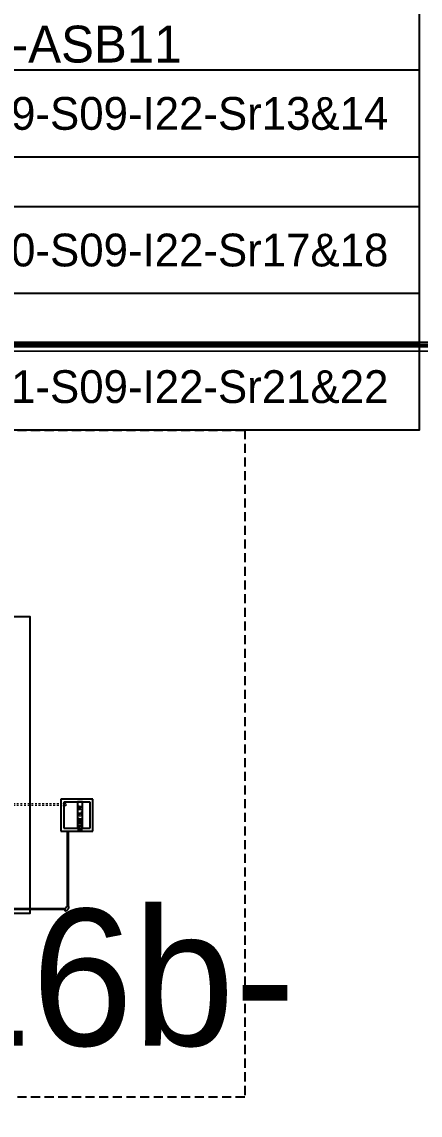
# Model space of a CAD drawing. Header units: metres. Extents: x 531759 to 532310, y 2675082 to 2675319.
# Drawn here: x 532028.7 to 532050.6, y 2675201.7 to 2675261.7 of the extents above; entities that cross this region are included whole.
import ezdxf
from ezdxf.enums import TextEntityAlignment as Align

# ---------------------------------------------------------------- set-up
doc = ezdxf.new("R2010")
doc.units = ezdxf.units.M
doc.header["$MEASUREMENT"] = 0
for name, pattern in [('( Dashed )', [0.75, 0.5, -0.25]), ('CENTER2', [1.125, 0.75, -0.125, 0.125, -0.125]), ('DASHED', [0.75, 0.5, -0.25]), ('HIDDEN', [0.375, 0.25, -0.125])]:
    doc.linetypes.add(name, pattern=pattern)
for name, color, linetype in [('E-Inverter Grouping', 2, 'Continuous'), ('IDT', 7, 'Continuous'), ('Inverter Block-14', 7, 'Continuous'), ('LT Cable(AG) INV to LT Panel BL-14', 2, 'Continuous'), ('Messenger Wire Block-14 (Master Path)', 30, 'Continuous'), ('Messenger Wire Block-14 (MW Path)', 191, 'Continuous'), ('MMS Block Numbering', 7, 'Continuous'), ('MMS Table Block-14', 8, 'Continuous')]:
    doc.layers.add(name, color=color, linetype=linetype)
doc.layers.add('PILE', color=1, linetype='Continuous', lineweight=15)
doc.styles.add('Adani Regular', font='Adani Regular.ttf')
doc.styles.add('RomanS', font='romans.shx')
doc.styles.get("Standard").update_dxf_attribs({"font": 'Adani Regular.ttf'})
doc.linetypes.add('FOUNDATION LAYOUT$0$FENCELINE1', pattern='A,6.35,-2.54,[133,ltypeshp.shx,S=2.54,R=0,X=-2.54,Y=0],-2.54,25.4', length=36.83)

# ---------------------------------------------------------------- blocks, each defined once
blk = doc.blocks.new('MMS Table (32.292 x 4.788)')
at = {"color": 0}
blk.add_lwpolyline([(0, -0.002), (0, 4.786), (32.292, 4.786), (32.292, -0.002)], close=True, dxfattribs=at)
at = {"color": 7}
blk.add_attdef('ID1', text='', height=1.8, dxfattribs=at).set_placement((16.146, 2.392), align=Align.MIDDLE_CENTER)
blk = doc.blocks.new('Inverter Block')
h = blk.add_hatch(color=0)
h.dxf.hatch_style = 1
h.paths.add_polyline_path([(-1.456, 2.269), (-1.456, 0.846), (1.456, 0.846)])
at = {"color": 0}
blk.add_lwpolyline([(1.456, 2.269), (-1.456, 2.269), (-1.456, 0.846), (1.456, 0.846)], close=True, dxfattribs=at)
blk.add_lwpolyline([(-1.456, 2.269), (1.456, 0.846)], dxfattribs=at)
at = {"layer": 'PILE'}
for centre in [(-0.613, 0.846), (0.613, 0.846)]:
    blk.add_circle(centre, 0.156, dxfattribs=at)
at = {"color": 7}
blk.add_attdef('ID', (-1.456, 3.006), '', height=1.8, dxfattribs=at)
blk = doc.blocks.new('IDT')
at = {"layer": 'IDT', "color": 8, "linetype": '( Dashed )', "ltscale": 100}
for p, q in [((9.893, 22.22), (9.893, 22.349)), ((9.893, 22.22), (9.893, 22.349)), ((9.663, 22.119), (9.791, 22.119)), ((9.663, 22.119), (9.791, 22.119))]:
    blk.add_line(p, q, dxfattribs=at)
at = {"layer": 'IDT', "color": 8, "linetype": 'DASHED', "lineweight": 0, "ltscale": 20}
for p, q in [((24.537, 22.345), (9.893, 22.345)), ((24.537, 22.345), (9.893, 22.345)), ((9.893, 22.225), (24.537, 22.225)), ((9.893, 22.225), (24.537, 22.225)), ((9.667, 22.129), (9.667, 17.986)), ((9.667, 22.129), (9.667, 17.986)), ((9.787, 17.986), (9.787, 22.129)), ((9.787, 17.986), (9.787, 22.129))]:
    blk.add_line(p, q, dxfattribs=at)
at = {"layer": 'IDT', "color": 8, "linetype": 'CENTER2', "lineweight": 0, "ltscale": 500}
for p, q in [((24.527, 22.285), (9.893, 22.285)), ((24.527, 22.285), (9.893, 22.285)), ((9.727, 22.119), (9.727, 17.986)), ((9.727, 22.119), (9.727, 17.986))]:
    blk.add_line(p, q, dxfattribs=at)
at = {"layer": 'IDT', "color": 253}
for p, q in [((10.103, 17.985), (8.343, 17.985)), ((8.343, 17.985), (8.343, 16.225)), ((9.943, 17.825), (8.503, 17.825)), ((8.503, 17.825), (8.503, 16.385)), ((9.198, 17.863), (8.91, 17.863)), ((8.91, 17.863), (8.91, 16.372)), ((9.198, 16.372), (9.198, 17.863)), ((9.943, 16.385), (9.943, 17.825)), ((10.103, 16.225), (10.103, 17.985)), ((8.343, 16.225), (10.103, 16.225)), ((8.503, 16.385), (9.943, 16.385)), ((8.91, 16.372), (9.198, 16.372))]:
    blk.add_line(p, q, dxfattribs=at)
at = {"layer": 'IDT', "color": 253, "linetype": 'HIDDEN', "lineweight": 0, "ltscale": 0.3}
for p, q in [((9.828, 16.582), (12.728, 16.574)), ((9.828, 16.482), (12.728, 16.474)), ((9.829, 16.482), (9.829, 16.582))]:
    blk.add_line(p, q, dxfattribs=at)
at = {"layer": 'IDT', "color": 243, "linetype": 'DASHED'}
blk.add_lwpolyline([(45.5, 32.586), (45.5, -4.032), (0, -4.032), (0, 32.586)], close=True, dxfattribs=at)
at = {"layer": 'IDT', "color": 7, "linetype": 'FOUNDATION LAYOUT$0$FENCELINE1', "ltscale": 0.01}
blk.add_lwpolyline([(19.911, 22.485), (11.801, 22.485), (11.801, 6.21), (19.731, 6.21), (25.552, 6.21), (25.552, 9.06)], dxfattribs=at)
at = {"layer": 'IDT', "color": 8, "linetype": '( Dashed )', "ltscale": 100}
for centre, radius, start, end in [((9.881, 22.13), 0.219, 87.04501, 182.95499), ((9.881, 22.13), 0.219, 87.04501, 182.95499), ((9.909, 22.103), 0.119, 97.79955, 172.20045), ((9.909, 22.103), 0.119, 97.79955, 172.20045)]:
    blk.add_arc(centre, radius, start, end, dxfattribs=at)
at = {"layer": 'IDT', "color": 7, "style": 'RomanS', "width": 0.85}
blk.add_text('BURNT OIL PIT', height=0.144, rotation=270, dxfattribs=at).set_placement((8.982, 17.814))

msp = doc.modelspace()

# ---------------------------------------------------------------- linework, layer by layer
at = {"layer": 'E-Inverter Grouping'}
msp.add_lwpolyline([(532050.523, 2675239.291), (531985.839, 2675239.291), (531985.839, 2675261.791), (531953.447, 2675261.791), (531953.447, 2675266.575), (531985.839, 2675266.575), (531985.839, 2675274.075), (532050.523, 2675274.075)], close=True, dxfattribs=at)
at = {"layer": 'LT Cable(AG) INV to LT Panel BL-14'}
msp.add_lwpolyline([(532008.688, 2675224.227), (532009.127, 2675224.901, 0.14519), (532009.272, 2675225.392), (532009.272, 2675228.771, 0.214019), (532008.971, 2675229.443), (532002.257, 2675235.421, -0.214019), (532001.955, 2675236.093), (532001.955, 2675237.872, -0.0289), (532001.961, 2675237.976), (532002.017, 2675238.455, 0.028904), (532002.023, 2675238.559), (532002.023, 2675243.115, -0.414229), (532002.923, 2675244.015), (532059.907, 2675244.013, -0.414204), (532060.807, 2675243.113), (532060.807, 2675237.415, 0.414214), (532061.707, 2675236.515), (532145.161, 2675236.515, 0.414214), (532146.061, 2675237.415), (532146.061, 2675237.69)], format="xyb", dxfattribs=at)
at = {"layer": 'LT Cable(AG) INV to LT Panel BL-14', "color": 5}
for points in [[(532009.91, 2675224.693, -0.32196), (532009.297, 2675225.546), (532009.297, 2675228.782, 0.214019), (532008.996, 2675229.454), (532002.282, 2675235.432, -0.214019), (532001.98, 2675236.104), (532001.98, 2675237.871, -0.0289), (532001.986, 2675237.974), (532002.042, 2675238.454, 0.028904), (532002.048, 2675238.558), (532002.048, 2675243.09, -0.414229), (532002.948, 2675243.99), (532059.882, 2675243.988, -0.414204), (532060.782, 2675243.088), (532060.782, 2675237.39, 0.414214), (532061.682, 2675236.49), (532242.337, 2675236.49, 0.414214), (532243.237, 2675237.39), (532243.237, 2675237.69)], [(532009.91, 2675224.727, -0.31385), (532009.322, 2675225.571), (532009.322, 2675228.793, 0.214019), (532009.021, 2675229.466), (532002.307, 2675235.444, -0.214019), (532002.005, 2675236.116), (532002.005, 2675237.869, -0.0289), (532002.011, 2675237.973), (532002.067, 2675238.453, 0.028904), (532002.073, 2675238.556), (532002.073, 2675243.065, -0.414229), (532002.973, 2675243.965), (532059.857, 2675243.963, -0.414204), (532060.757, 2675243.063), (532060.757, 2675214.865, 0.414214), (532061.657, 2675213.965), (532080.377, 2675213.965, 0.414214), (532081.277, 2675214.865), (532081.277, 2675215.19)], [(532009.91, 2675224.761, -0.305689), (532009.347, 2675225.596), (532009.347, 2675228.805, 0.214019), (532009.046, 2675229.477), (532002.332, 2675235.455, -0.214019), (532002.03, 2675236.127), (532002.03, 2675237.868, -0.0289), (532002.036, 2675237.972), (532002.092, 2675238.451, 0.028904), (532002.098, 2675238.555), (532002.098, 2675243.04, -0.414229), (532002.998, 2675243.94), (532059.832, 2675243.938, -0.414204), (532060.732, 2675243.038), (532060.732, 2675214.84, 0.414214), (532061.632, 2675213.94), (532145.161, 2675213.94, 0.414214), (532146.061, 2675214.84), (532146.061, 2675215.19)], [(532009.91, 2675224.797, -0.297466), (532009.372, 2675225.621), (532009.372, 2675228.816, 0.214019), (532009.071, 2675229.488), (532002.357, 2675235.466, -0.214019), (532002.055, 2675236.138), (532002.055, 2675237.866, -0.0289), (532002.061, 2675237.97), (532002.117, 2675238.45, 0.028904), (532002.123, 2675238.553), (532002.123, 2675243.015, -0.414229), (532003.023, 2675243.915), (532059.807, 2675243.913, -0.414204), (532060.707, 2675243.013), (532060.707, 2675214.815, 0.414214), (532061.607, 2675213.915), (532242.337, 2675213.915, 0.414214), (532243.237, 2675214.815), (532243.237, 2675215.19)]]:
    msp.add_lwpolyline(points, format="xyb", dxfattribs=at)
at = {"layer": 'Messenger Wire Block-14 (Master Path)'}
msp.add_lwpolyline([(532002.16, 2675243.877), (532060.67, 2675243.875)], dxfattribs=at)
at = {"layer": 'Messenger Wire Block-14 (MW Path)', "const_width": 0.1}
for points in [[(532002.16, 2675244.127), (532060.67, 2675244.125)], [(532002.16, 2675243.627), (532060.67, 2675243.625)]]:
    msp.add_lwpolyline(points, dxfattribs=at)

# ---------------------------------------------------------------- block references
at = {"layer": 'IDT', "color": 8, "rotation": 180}
msp.add_blockref('IDT', (532040.931, 2675235.259), dxfattribs=at)
at = {"layer": 'Inverter Block-14'}
ref = msp.add_blockref('Inverter Block', (532016.493, 2675258.525), dxfattribs=dict(at, xscale=1.124999999976148, yscale=1.124999999976148, zscale=1.124999999976148))
ref.add_attrib('ID', 'B14-I22-ASB11', (532018.643, 2675259.475), dxfattribs={"layer": '0', "color": 7, "height": 2.025})
at = {"layer": 'MMS Table Block-14'}
for p, values in [((532018.231, 2675254.291), {'ID1': 'B14-R09-S09-I22-Sr13&14'}), ((532018.231, 2675246.791), {'ID1': 'B14-R10-S09-I22-Sr17&18'}), ((532018.231, 2675239.291), {'ID1': 'B14-R11-S09-I22-Sr21&22'})]:
    msp.add_blockref('MMS Table (32.292 x 4.788)', p, dxfattribs=at).add_auto_attribs(values)

# ---------------------------------------------------------------- texts
at = {"layer": 'MMS Block Numbering', "insert": (532030.33, 2675203.001), "char_height": 7.5, "attachment_point": 5, "style": 'Adani Regular'}
msp.add_mtext_dynamic_manual_height_columns('A16b-\\PBL-14', width=41.53538, gutter_width=1, heights=[0], dxfattribs=at)

doc.saveas('drawing.dxf')
